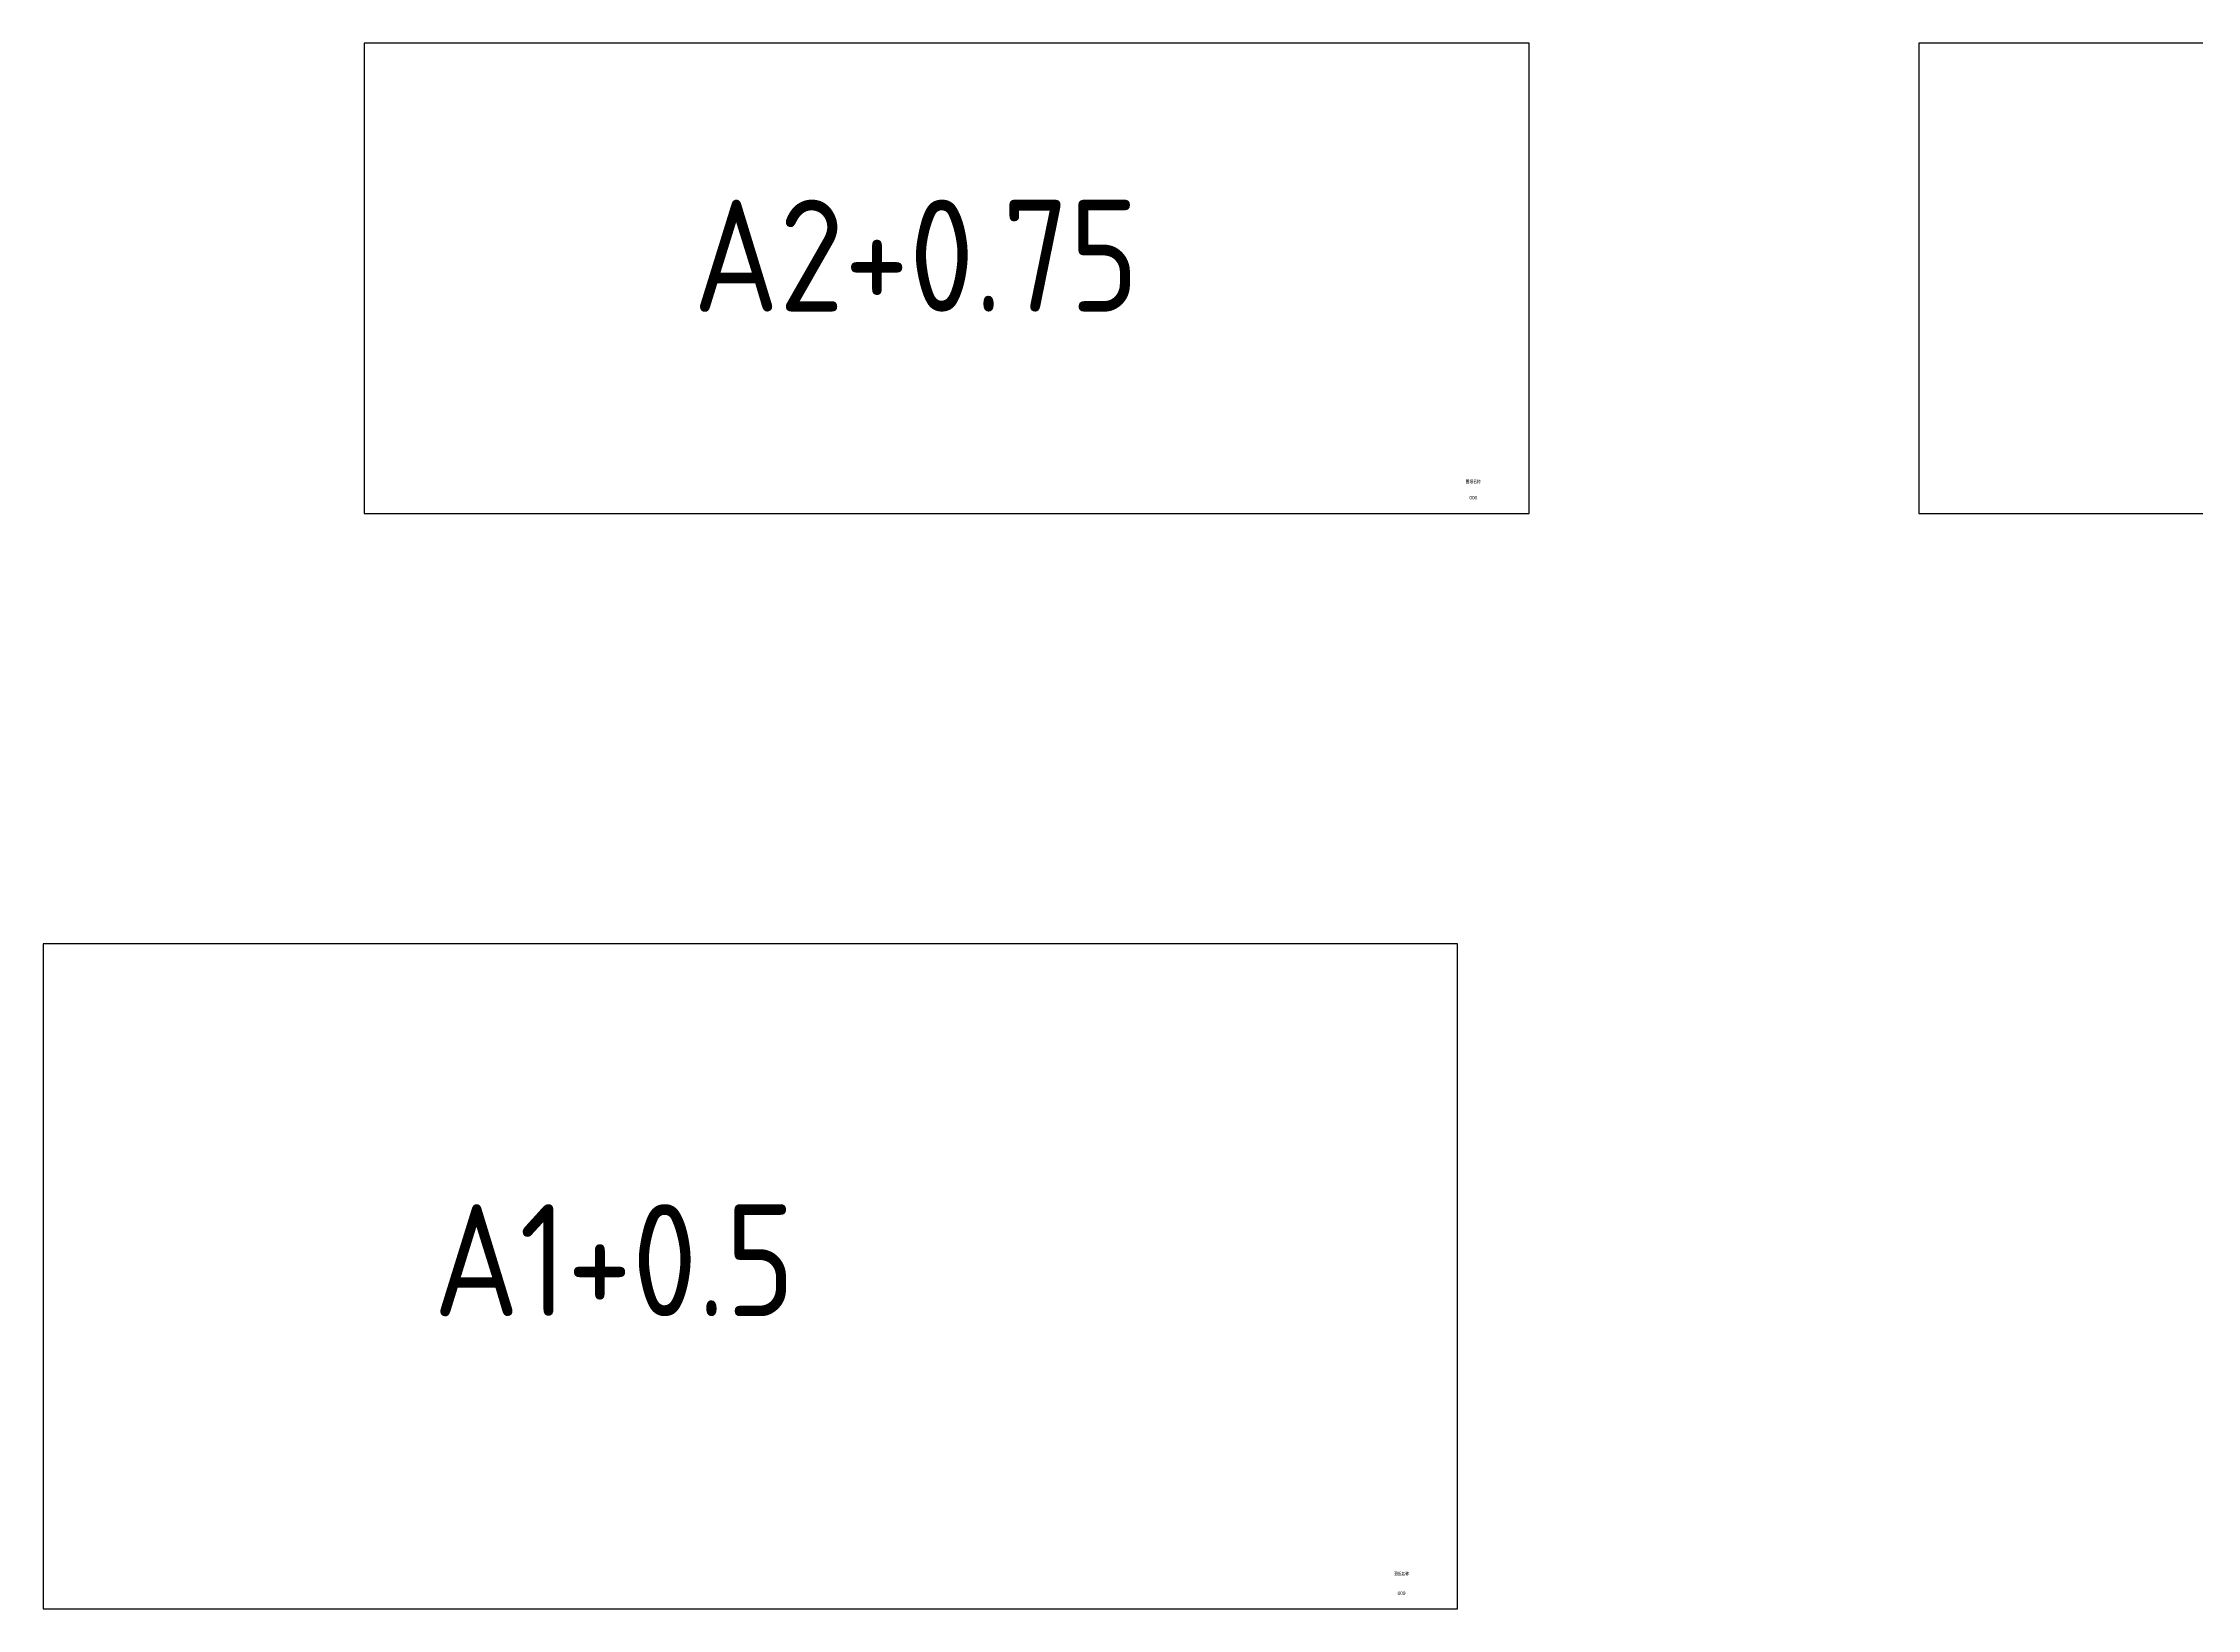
# Model space of a CAD drawing. Extents: x 23172 to 36869, y 13625 to 17099.
# Drawn here: x 26961 to 28884, y 14681 to 16080 of the extents above; entities that cross this region are included whole.
import ezdxf
from ezdxf.enums import TextEntityAlignment as Align

# ---------------------------------------------------------------- set-up
doc = ezdxf.new("R2010")
doc.units = 0
doc.header["$LTSCALE"] = 1000
doc.header["$MEASUREMENT"] = 0
doc.layers.add('MyTitleBlock', color=3, linetype='Continuous')
doc.styles.add('MyTitleBlockStyle', font='arial.ttf')
doc.styles.get("Standard").update_dxf_attribs({"font": 'gbenor.shx', "bigfont": 'gbcbig.shx'})

# ---------------------------------------------------------------- blocks, each defined once
blk = doc.blocks.new('MyTitleBlock_A2+0.75')
at = {"layer": 'MyTitleBlock'}
blk.add_lwpolyline([(-1040.5, 0), (0, 0), (0, 420), (-1040.5, 420)], close=True, dxfattribs=at)
at = {"layer": 'MyTitleBlock', "style": 'MyTitleBlockStyle'}
for tag, p in [('DRAWSCALE', (-60, 54)), ('DRAWNUM', (-50, 14))]:
    blk.add_attdef(tag, text='', height=3, dxfattribs=at).set_placement(p, align=Align.MIDDLE_CENTER)
at = {"layer": 'MyTitleBlock', "style": 'MyTitleBlockStyle', "width": 0.8}
blk.add_attdef('DRAWTITLE', text='', height=3, dxfattribs=at).set_placement((-50.1, 28.4), align=Align.MIDDLE_CENTER)
at = {"layer": 'MyTitleBlock', "style": 'MyTitleBlockStyle', "flags": 1}
blk.add_attdef('PAGESIZE', text='', height=1, dxfattribs=at).set_placement((-9.8, 6.8), align=Align.RIGHT)
blk = doc.blocks.new('MyTitleBlock_A2+1')
at = {"layer": 'MyTitleBlock'}
blk.add_lwpolyline([(-1189, 0), (0, 0), (0, 420), (-1189, 420)], close=True, dxfattribs=at)
at = {"layer": 'MyTitleBlock', "style": 'MyTitleBlockStyle'}
for tag, p in [('DRAWSCALE', (-60, 54)), ('DRAWNUM', (-50, 14))]:
    blk.add_attdef(tag, text='', height=3, dxfattribs=at).set_placement(p, align=Align.MIDDLE_CENTER)
at = {"layer": 'MyTitleBlock', "style": 'MyTitleBlockStyle', "width": 0.8}
blk.add_attdef('DRAWTITLE', text='', height=3, dxfattribs=at).set_placement((-50.1, 28.4), align=Align.MIDDLE_CENTER)
at = {"layer": 'MyTitleBlock', "style": 'MyTitleBlockStyle', "flags": 1}
blk.add_attdef('PAGESIZE', text='', height=1, dxfattribs=at).set_placement((-9.8, 6.8), align=Align.RIGHT)
blk = doc.blocks.new('MyTitleBlock_A1+0.5')
at = {"layer": 'MyTitleBlock'}
blk.add_lwpolyline([(-1263, 0), (0, 0), (0, 594), (-1263, 594)], close=True, dxfattribs=at)
at = {"layer": 'MyTitleBlock', "style": 'MyTitleBlockStyle'}
for tag, p in [('DRAWSCALE', (-60, 54)), ('DRAWNUM', (-50, 14))]:
    blk.add_attdef(tag, text='', height=3, dxfattribs=at).set_placement(p, align=Align.MIDDLE_CENTER)
at = {"layer": 'MyTitleBlock', "style": 'MyTitleBlockStyle', "width": 0.8}
blk.add_attdef('DRAWTITLE', text='', height=3, dxfattribs=at).set_placement((-50.1, 31.4), align=Align.MIDDLE_CENTER)
at = {"layer": 'MyTitleBlock', "style": 'MyTitleBlockStyle', "flags": 1}
blk.add_attdef('PAGESIZE', text='', height=1, dxfattribs=at).set_placement((-9.8, 6.8), align=Align.RIGHT)

msp = doc.modelspace()

# ---------------------------------------------------------------- block references
at = {"layer": 'MyTitleBlock'}
for name, p, values in [('MyTitleBlock_A2+0.75', (28288.1, 15659.6), {'DRAWTITLE': '图纸名称', 'DRAWNUM': '000'}), ('MyTitleBlock_A2+1', (29824.8, 15659.6), {'DRAWTITLE': '图纸名称', 'DRAWNUM': '000'}), ('MyTitleBlock_A1+0.5', (28224, 14681.1), {'DRAWNUM': '000', 'DRAWTITLE': '图纸名称'})]:
    msp.add_blockref(name, p, dxfattribs=at).add_auto_attribs(values)

# ---------------------------------------------------------------- texts
msp.add_text('A1+0.5', height=100).set_placement((27309.6, 14942.6))
at = {"insert": (27541.5, 15939.8), "char_height": 100, "attachment_point": 1}
msp.add_mtext_dynamic_manual_height_columns('A2+0.75', width=494.511, gutter_width=1750, heights=[0], dxfattribs=at)

doc.saveas('drawing.dxf')
